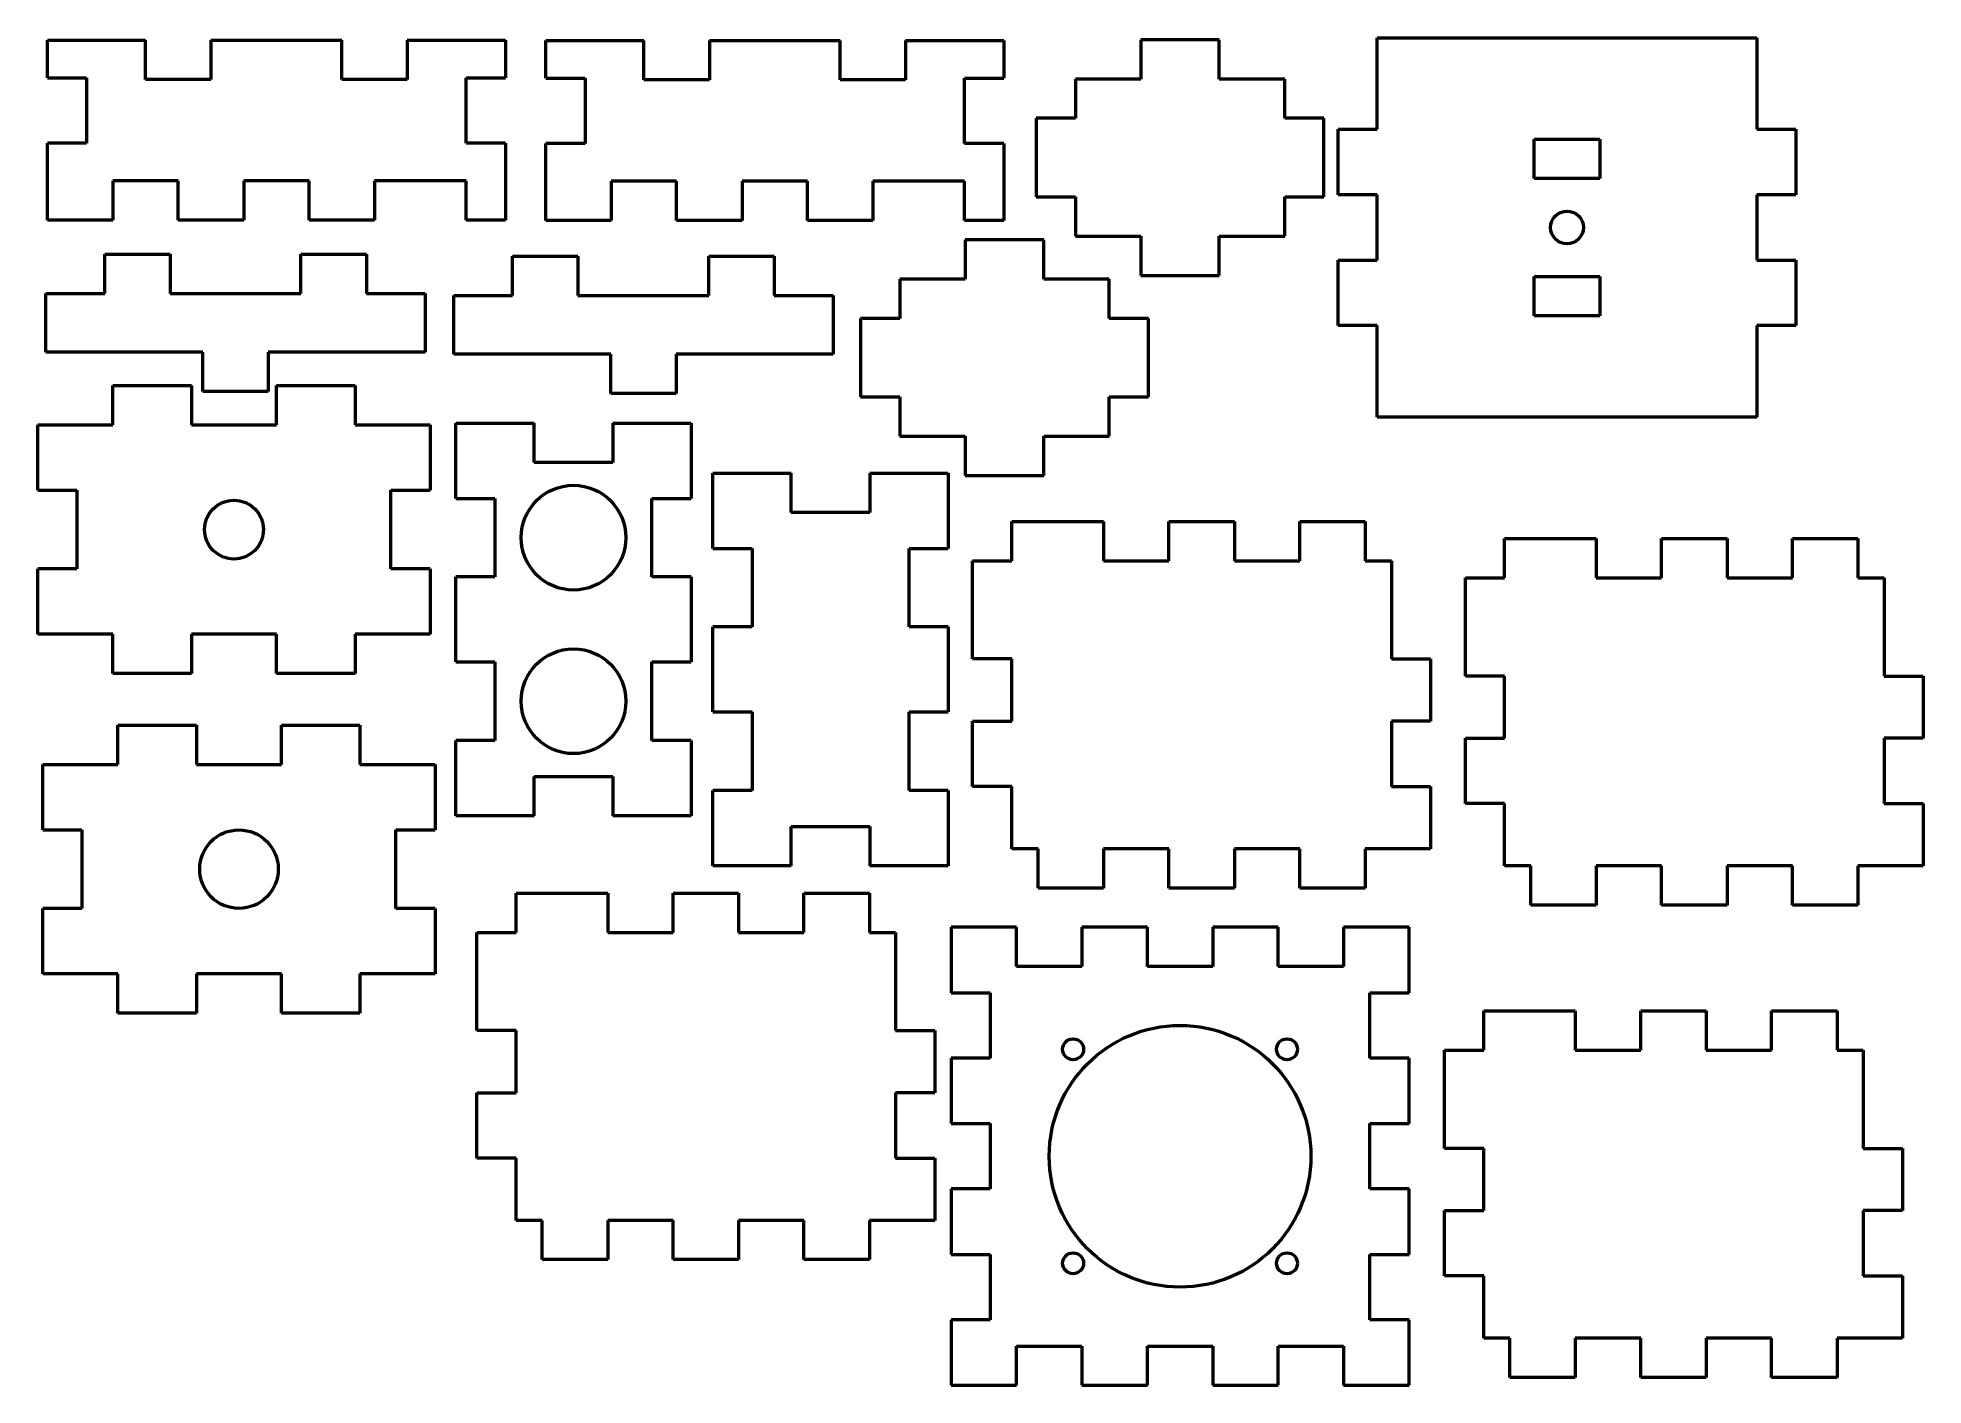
# Model space of a CAD drawing. Header units: millimetres. Extents: x 12 to 300, y 78 to 284.
import ezdxf

# ---------------------------------------------------------------- set-up
doc = ezdxf.new("R2010")
doc.units = ezdxf.units.MM
doc.layers.add('Visible (ISO)', color=7, linetype='Continuous', lineweight=50)

msp = doc.modelspace()

# ---------------------------------------------------------------- linework, layer by layer
at = {"layer": 'Visible (ISO)'}
for p, q in [((13.59, 283.21), (28.59, 283.21)), ((13.59, 277.46), (13.59, 283.21)), ((28.59, 277.21), (28.59, 283.21)), ((38.59, 283.21), (58.59, 283.21)), ((38.59, 283.21), (38.59, 277.21)), ((58.59, 277.21), (58.59, 283.21)), ((68.59, 283.21), (68.59, 277.21)), ((68.59, 283.21), (83.59, 283.21)), ((83.59, 283.21), (83.59, 277.46)), ((89.77, 283.14), (104.77, 283.14)), ((89.77, 277.39), (89.77, 283.14)), ((104.77, 277.14), (104.77, 283.14)), ((114.77, 283.14), (134.77, 283.14)), ((114.77, 283.14), (114.77, 277.14)), ((134.77, 277.14), (134.77, 283.14)), ((144.77, 283.14), (144.77, 277.14)), ((144.77, 283.14), (159.77, 283.14)), ((159.77, 283.14), (159.77, 277.39)), ((180.72, 283.26), (180.72, 277.26)), ((192.72, 283.26), (180.72, 283.26)), ((192.72, 277.26), (192.72, 283.26)), ((216.87, 269.58), (216.87, 283.58)), ((216.87, 283.58), (274.87, 283.58)), ((274.87, 283.58), (274.87, 269.58)), ((13.59, 277.46), (19.59, 277.46)), ((19.59, 277.46), (19.59, 267.46)), ((38.59, 277.21), (28.59, 277.21)), ((68.59, 277.21), (58.59, 277.21)), ((77.59, 267.46), (77.59, 277.46)), ((77.59, 277.46), (83.59, 277.46)), ((89.77, 277.39), (95.77, 277.39)), ((95.77, 277.39), (95.77, 267.39)), ((114.77, 277.14), (104.77, 277.14)), ((144.77, 277.14), (134.77, 277.14)), ((153.77, 267.39), (153.77, 277.39)), ((153.77, 277.39), (159.77, 277.39)), ((170.72, 277.26), (170.72, 271.26)), ((180.72, 277.26), (170.72, 277.26)), ((202.72, 277.26), (192.72, 277.26)), ((202.72, 271.26), (202.72, 277.26)), ((164.72, 271.26), (164.72, 259.26)), ((170.72, 271.26), (164.72, 271.26)), ((208.72, 271.26), (202.72, 271.26)), ((208.72, 259.26), (208.72, 271.26)), ((210.87, 259.58), (210.87, 269.58)), ((210.87, 269.58), (216.87, 269.58)), ((240.87, 268.08), (250.87, 268.08)), ((240.87, 262.08), (240.87, 268.08)), ((250.87, 268.08), (250.87, 262.08)), ((274.87, 269.58), (280.87, 269.58)), ((280.87, 269.58), (280.87, 259.58)), ((19.59, 267.46), (13.59, 267.46)), ((13.59, 255.71), (13.59, 267.46)), ((83.59, 267.46), (77.59, 267.46)), ((83.59, 267.46), (83.59, 255.71)), ((95.77, 267.39), (89.77, 267.39)), ((89.77, 255.64), (89.77, 267.39)), ((159.77, 267.39), (153.77, 267.39)), ((159.77, 267.39), (159.77, 255.64)), ((23.59, 261.71), (23.59, 255.71)), ((33.59, 261.71), (23.59, 261.71)), ((33.59, 255.71), (33.59, 261.71)), ((43.59, 261.71), (43.59, 255.71)), ((53.59, 261.71), (43.59, 261.71)), ((53.59, 255.71), (53.59, 261.71)), ((63.59, 261.71), (63.59, 255.71)), ((77.59, 261.71), (63.59, 261.71)), ((77.59, 255.71), (77.59, 261.71)), ((99.77, 261.64), (99.77, 255.64)), ((109.77, 261.64), (99.77, 261.64)), ((109.77, 255.64), (109.77, 261.64)), ((119.77, 261.64), (119.77, 255.64)), ((129.77, 261.64), (119.77, 261.64)), ((129.77, 255.64), (129.77, 261.64)), ((139.77, 261.64), (139.77, 255.64)), ((153.77, 261.64), (139.77, 261.64)), ((153.77, 255.64), (153.77, 261.64)), ((216.87, 259.58), (210.87, 259.58)), ((216.87, 249.58), (216.87, 259.58)), ((250.87, 262.08), (240.87, 262.08)), ((274.87, 259.58), (274.87, 249.58)), ((280.87, 259.58), (274.87, 259.58)), ((164.72, 259.26), (170.72, 259.26)), ((170.72, 259.26), (170.72, 253.26)), ((202.72, 259.26), (208.72, 259.26)), ((202.72, 253.26), (202.72, 259.26)), ((23.59, 255.71), (13.59, 255.71)), ((43.59, 255.71), (33.59, 255.71)), ((63.59, 255.71), (53.59, 255.71)), ((83.59, 255.71), (77.59, 255.71)), ((99.77, 255.64), (89.77, 255.64)), ((119.77, 255.64), (109.77, 255.64)), ((139.77, 255.64), (129.77, 255.64)), ((159.77, 255.64), (153.77, 255.64)), ((153.88, 252.67), (153.88, 246.67)), ((165.88, 252.67), (153.88, 252.67)), ((165.88, 246.67), (165.88, 252.67)), ((170.72, 253.26), (180.72, 253.26)), ((180.72, 253.26), (180.72, 247.26)), ((192.72, 253.26), (202.72, 253.26)), ((192.72, 247.26), (192.72, 253.26)), ((22.35, 250.51), (32.35, 250.51)), ((22.35, 244.51), (22.35, 250.51)), ((32.35, 250.51), (32.35, 244.51)), ((52.35, 244.51), (52.35, 250.51)), ((52.35, 250.51), (62.35, 250.51)), ((62.35, 250.51), (62.35, 244.51)), ((84.69, 250.2), (94.69, 250.2)), ((84.69, 244.2), (84.69, 250.2)), ((94.69, 250.2), (94.69, 244.2)), ((114.69, 244.2), (114.69, 250.2)), ((114.69, 250.2), (124.69, 250.2)), ((124.69, 250.2), (124.69, 244.2)), ((210.87, 239.58), (210.87, 249.58)), ((210.87, 249.58), (216.87, 249.58)), ((274.87, 249.58), (280.87, 249.58)), ((280.87, 249.58), (280.87, 239.58)), ((143.88, 246.67), (143.88, 240.67)), ((153.88, 246.67), (143.88, 246.67)), ((175.88, 246.67), (165.88, 246.67)), ((175.88, 240.67), (175.88, 246.67)), ((180.72, 247.26), (192.72, 247.26)), ((240.87, 241.08), (240.87, 247.08)), ((240.87, 247.08), (250.87, 247.08)), ((250.87, 247.08), (250.87, 241.08)), ((13.35, 244.51), (22.35, 244.51)), ((13.35, 235.51), (13.35, 244.51)), ((32.35, 244.51), (52.35, 244.51)), ((62.35, 244.51), (71.35, 244.51)), ((71.35, 244.51), (71.35, 235.51)), ((75.69, 244.2), (84.69, 244.2)), ((75.69, 235.2), (75.69, 244.2)), ((94.69, 244.2), (114.69, 244.2)), ((124.69, 244.2), (133.69, 244.2)), ((133.69, 244.2), (133.69, 235.2)), ((137.88, 240.67), (137.88, 228.67)), ((143.88, 240.67), (137.88, 240.67)), ((181.88, 240.67), (175.88, 240.67)), ((181.88, 228.67), (181.88, 240.67)), ((216.87, 239.58), (210.87, 239.58)), ((216.87, 225.58), (216.87, 239.58)), ((250.87, 241.08), (240.87, 241.08)), ((274.87, 239.58), (274.87, 225.58)), ((280.87, 239.58), (274.87, 239.58)), ((37.35, 235.51), (13.35, 235.51)), ((37.35, 229.51), (37.35, 235.51)), ((71.35, 235.51), (47.35, 235.51)), ((47.35, 235.51), (47.35, 229.51)), ((99.69, 235.2), (75.69, 235.2)), ((99.69, 229.2), (99.69, 235.2)), ((133.69, 235.2), (109.69, 235.2)), ((109.69, 235.2), (109.69, 229.2)), ((23.61, 230.41), (35.61, 230.41)), ((23.61, 224.41), (23.61, 230.41)), ((35.61, 230.41), (35.61, 224.41)), ((47.35, 229.51), (37.35, 229.51)), ((48.61, 230.41), (60.61, 230.41)), ((48.61, 224.41), (48.61, 230.41)), ((60.61, 230.41), (60.61, 224.41)), ((109.69, 229.2), (99.69, 229.2)), ((137.88, 228.67), (143.88, 228.67)), ((143.88, 228.67), (143.88, 222.67)), ((175.88, 228.67), (181.88, 228.67)), ((175.88, 222.67), (175.88, 228.67)), ((274.87, 225.58), (216.87, 225.58)), ((12.11, 224.41), (23.61, 224.41)), ((12.11, 214.41), (12.11, 224.41)), ((35.61, 224.41), (48.61, 224.41)), ((60.61, 224.41), (72.11, 224.41)), ((72.11, 224.41), (72.11, 214.41)), ((76, 224.67), (88, 224.67)), ((76, 213.17), (76, 224.67)), ((88, 218.67), (88, 224.67)), ((100, 224.67), (100, 218.67)), ((100, 224.67), (112, 224.67)), ((112, 224.67), (112, 213.17)), ((143.88, 222.67), (153.88, 222.67)), ((153.88, 222.67), (153.88, 216.67)), ((165.88, 222.67), (175.88, 222.67)), ((165.88, 216.67), (165.88, 222.67)), ((100, 218.67), (88, 218.67)), ((115.3, 217.04), (127.3, 217.04)), ((115.3, 205.54), (115.3, 217.04)), ((127.3, 211.04), (127.3, 217.04)), ((139.3, 217.04), (139.3, 211.04)), ((139.3, 217.04), (151.3, 217.04)), ((151.3, 217.04), (151.3, 205.54)), ((153.88, 216.67), (165.88, 216.67)), ((12.11, 214.41), (18.11, 214.41)), ((18.11, 214.41), (18.11, 202.41)), ((66.11, 202.41), (66.11, 214.41)), ((66.11, 214.41), (72.11, 214.41)), ((76, 213.17), (82, 213.17)), ((82, 213.17), (82, 201.17)), ((106, 201.17), (106, 213.17)), ((106, 213.17), (112, 213.17)), ((139.3, 211.04), (127.3, 211.04)), ((161.02, 203.63), (161.02, 209.63)), ((161.02, 209.63), (175.02, 209.63)), ((175.02, 209.63), (175.02, 203.63)), ((185.02, 203.63), (185.02, 209.63)), ((185.02, 209.63), (195.02, 209.63)), ((195.02, 209.63), (195.02, 203.63)), ((205.02, 203.63), (205.02, 209.63)), ((205.02, 209.63), (215.02, 209.63)), ((215.02, 209.63), (215.02, 203.63)), ((115.3, 205.54), (121.3, 205.54)), ((121.3, 205.54), (121.3, 193.54)), ((145.3, 193.54), (145.3, 205.54)), ((145.3, 205.54), (151.3, 205.54)), ((236.33, 201.03), (236.33, 207.03)), ((236.33, 207.03), (250.33, 207.03)), ((250.33, 207.03), (250.33, 201.03)), ((260.33, 201.03), (260.33, 207.03)), ((260.33, 207.03), (270.33, 207.03)), ((270.33, 207.03), (270.33, 201.03)), ((280.33, 201.03), (280.33, 207.03)), ((280.33, 207.03), (290.33, 207.03)), ((290.33, 207.03), (290.33, 201.03)), ((18.11, 202.41), (12.11, 202.41)), ((12.11, 192.41), (12.11, 202.41)), ((72.11, 202.41), (66.11, 202.41)), ((72.11, 202.41), (72.11, 192.41)), ((155.02, 203.63), (161.02, 203.63)), ((155.02, 188.63), (155.02, 203.63)), ((175.02, 203.63), (185.02, 203.63)), ((195.02, 203.63), (205.02, 203.63)), ((215.02, 203.63), (219.02, 203.63)), ((219.02, 203.63), (219.02, 188.63)), ((82, 201.17), (76, 201.17)), ((76, 188.17), (76, 201.17)), ((112, 201.17), (106, 201.17)), ((112, 201.17), (112, 188.17)), ((230.33, 201.03), (236.33, 201.03)), ((230.33, 186.03), (230.33, 201.03)), ((250.33, 201.03), (260.33, 201.03)), ((270.33, 201.03), (280.33, 201.03)), ((290.33, 201.03), (294.33, 201.03)), ((294.33, 201.03), (294.33, 186.03)), ((121.3, 193.54), (115.3, 193.54)), ((115.3, 180.54), (115.3, 193.54)), ((151.3, 193.54), (145.3, 193.54)), ((151.3, 193.54), (151.3, 180.54)), ((23.61, 192.41), (12.11, 192.41)), ((23.61, 186.41), (23.61, 192.41)), ((35.61, 192.41), (35.61, 186.41)), ((48.61, 192.41), (35.61, 192.41)), ((48.61, 186.41), (48.61, 192.41)), ((60.61, 192.41), (60.61, 186.41)), ((72.11, 192.41), (60.61, 192.41)), ((76, 188.17), (82, 188.17)), ((82, 188.17), (82, 176.17)), ((106, 176.17), (106, 188.17)), ((106, 188.17), (112, 188.17)), ((161.02, 188.63), (155.02, 188.63)), ((161.02, 179.13), (161.02, 188.63)), ((219.02, 188.63), (225.02, 188.63)), ((225.02, 188.63), (225.02, 179.13)), ((35.61, 186.41), (23.61, 186.41)), ((60.61, 186.41), (48.61, 186.41)), ((236.33, 186.03), (230.33, 186.03)), ((236.33, 176.53), (236.33, 186.03)), ((294.33, 186.03), (300.33, 186.03)), ((300.33, 186.03), (300.33, 176.53)), ((115.3, 180.54), (121.3, 180.54)), ((121.3, 180.54), (121.3, 168.54)), ((145.3, 168.54), (145.3, 180.54)), ((145.3, 180.54), (151.3, 180.54)), ((155.02, 169.13), (155.02, 179.13)), ((155.02, 179.13), (161.02, 179.13)), ((219.02, 179.13), (219.02, 169.13)), ((225.02, 179.13), (219.02, 179.13)), ((24.37, 178.51), (36.37, 178.51)), ((24.37, 172.51), (24.37, 178.51)), ((36.37, 178.51), (36.37, 172.51)), ((49.37, 178.51), (61.37, 178.51)), ((49.37, 172.51), (49.37, 178.51)), ((61.37, 178.51), (61.37, 172.51)), ((82, 176.17), (76, 176.17)), ((76, 164.67), (76, 176.17)), ((112, 176.17), (106, 176.17)), ((112, 176.17), (112, 164.67)), ((230.33, 166.53), (230.33, 176.53)), ((230.33, 176.53), (236.33, 176.53)), ((294.33, 176.53), (294.33, 166.53)), ((300.33, 176.53), (294.33, 176.53)), ((12.87, 172.51), (24.37, 172.51)), ((12.87, 162.51), (12.87, 172.51)), ((36.37, 172.51), (49.37, 172.51)), ((61.37, 172.51), (72.87, 172.51)), ((72.87, 172.51), (72.87, 162.51)), ((88, 164.67), (88, 170.67)), ((88, 170.67), (100, 170.67)), ((100, 170.67), (100, 164.67)), ((121.3, 168.54), (115.3, 168.54)), ((115.3, 157.04), (115.3, 168.54)), ((151.3, 168.54), (145.3, 168.54)), ((151.3, 168.54), (151.3, 157.04)), ((161.02, 169.13), (155.02, 169.13)), ((161.02, 159.63), (161.02, 169.13)), ((219.02, 169.13), (225.02, 169.13)), ((225.02, 169.13), (225.02, 159.63)), ((88, 164.67), (76, 164.67)), ((112, 164.67), (100, 164.67)), ((236.33, 166.53), (230.33, 166.53)), ((236.33, 157.03), (236.33, 166.53)), ((294.33, 166.53), (300.33, 166.53)), ((300.33, 166.53), (300.33, 157.03)), ((12.87, 162.51), (18.87, 162.51)), ((18.87, 162.51), (18.87, 150.51)), ((66.87, 150.51), (66.87, 162.51)), ((66.87, 162.51), (72.87, 162.51)), ((127.3, 157.04), (127.3, 163.04)), ((127.3, 163.04), (139.3, 163.04)), ((139.3, 163.04), (139.3, 157.04)), ((165.02, 159.63), (161.02, 159.63)), ((165.02, 153.63), (165.02, 159.63)), ((185.02, 159.63), (175.02, 159.63)), ((175.02, 159.63), (175.02, 153.63)), ((185.02, 153.63), (185.02, 159.63)), ((205.02, 159.63), (195.02, 159.63)), ((195.02, 159.63), (195.02, 153.63)), ((205.02, 153.63), (205.02, 159.63)), ((225.02, 159.63), (215.02, 159.63)), ((215.02, 159.63), (215.02, 153.63)), ((127.3, 157.04), (115.3, 157.04)), ((151.3, 157.04), (139.3, 157.04)), ((240.33, 157.03), (236.33, 157.03)), ((240.33, 151.03), (240.33, 157.03)), ((260.33, 157.03), (250.33, 157.03)), ((250.33, 157.03), (250.33, 151.03)), ((260.33, 151.03), (260.33, 157.03)), ((280.33, 157.03), (270.33, 157.03)), ((270.33, 157.03), (270.33, 151.03)), ((280.33, 151.03), (280.33, 157.03)), ((300.33, 157.03), (290.33, 157.03)), ((290.33, 157.03), (290.33, 151.03)), ((85.23, 146.84), (85.23, 152.84)), ((85.23, 152.84), (99.23, 152.84)), ((99.23, 152.84), (99.23, 146.84)), ((109.23, 146.84), (109.23, 152.84)), ((109.23, 152.84), (119.23, 152.84)), ((119.23, 152.84), (119.23, 146.84)), ((129.23, 146.84), (129.23, 152.84)), ((129.23, 152.84), (139.23, 152.84)), ((139.23, 152.84), (139.23, 146.84)), ((175.02, 153.63), (165.02, 153.63)), ((195.02, 153.63), (185.02, 153.63)), ((215.02, 153.63), (205.02, 153.63)), ((18.87, 150.51), (12.87, 150.51)), ((12.87, 140.51), (12.87, 150.51)), ((72.87, 150.51), (66.87, 150.51)), ((72.87, 150.51), (72.87, 140.51)), ((250.33, 151.03), (240.33, 151.03)), ((270.33, 151.03), (260.33, 151.03)), ((290.33, 151.03), (280.33, 151.03)), ((151.72, 147.63), (151.72, 137.63)), ((161.72, 147.63), (151.72, 147.63)), ((161.72, 141.63), (161.72, 147.63)), ((171.72, 147.63), (171.72, 141.63)), ((181.72, 147.63), (171.72, 147.63)), ((181.72, 141.63), (181.72, 147.63)), ((191.72, 147.63), (191.72, 141.63)), ((201.72, 147.63), (191.72, 147.63)), ((201.72, 141.63), (201.72, 147.63)), ((211.72, 147.63), (211.72, 141.63)), ((221.72, 147.63), (211.72, 147.63)), ((221.72, 137.63), (221.72, 147.63)), ((79.23, 146.84), (85.23, 146.84)), ((79.23, 131.84), (79.23, 146.84)), ((99.23, 146.84), (109.23, 146.84)), ((119.23, 146.84), (129.23, 146.84)), ((139.23, 146.84), (143.23, 146.84)), ((143.23, 146.84), (143.23, 131.84)), ((171.72, 141.63), (161.72, 141.63)), ((191.72, 141.63), (181.72, 141.63)), ((211.72, 141.63), (201.72, 141.63)), ((24.37, 140.51), (12.87, 140.51)), ((24.37, 134.51), (24.37, 140.51)), ((36.37, 140.51), (36.37, 134.51)), ((49.37, 140.51), (36.37, 140.51)), ((49.37, 134.51), (49.37, 140.51)), ((61.37, 140.51), (61.37, 134.51)), ((72.87, 140.51), (61.37, 140.51)), ((151.72, 137.63), (157.72, 137.63)), ((157.72, 137.63), (157.72, 127.63)), ((215.72, 137.63), (221.72, 137.63)), ((215.72, 127.63), (215.72, 137.63)), ((36.37, 134.51), (24.37, 134.51)), ((61.37, 134.51), (49.37, 134.51)), ((233.14, 128.84), (233.14, 134.84)), ((233.14, 134.84), (247.14, 134.84)), ((247.14, 134.84), (247.14, 128.84)), ((257.14, 128.84), (257.14, 134.84)), ((257.14, 134.84), (267.14, 134.84)), ((267.14, 134.84), (267.14, 128.84)), ((277.14, 128.84), (277.14, 134.84)), ((277.14, 134.84), (287.14, 134.84)), ((287.14, 134.84), (287.14, 128.84)), ((85.23, 131.84), (79.23, 131.84)), ((85.23, 122.34), (85.23, 131.84)), ((143.23, 131.84), (149.23, 131.84)), ((149.23, 131.84), (149.23, 122.34)), ((151.72, 127.63), (151.72, 117.63)), ((157.72, 127.63), (151.72, 127.63)), ((221.72, 127.63), (215.72, 127.63)), ((221.72, 117.63), (221.72, 127.63)), ((227.14, 128.84), (233.14, 128.84)), ((227.14, 113.84), (227.14, 128.84)), ((247.14, 128.84), (257.14, 128.84)), ((267.14, 128.84), (277.14, 128.84)), ((287.14, 128.84), (291.14, 128.84)), ((291.14, 128.84), (291.14, 113.84)), ((79.23, 112.34), (79.23, 122.34)), ((79.23, 122.34), (85.23, 122.34)), ((143.23, 122.34), (143.23, 112.34)), ((149.23, 122.34), (143.23, 122.34)), ((151.72, 117.63), (157.72, 117.63)), ((157.72, 117.63), (157.72, 107.63)), ((215.72, 117.63), (221.72, 117.63)), ((215.72, 107.63), (215.72, 117.63)), ((233.14, 113.84), (227.14, 113.84)), ((233.14, 104.34), (233.14, 113.84)), ((291.14, 113.84), (297.14, 113.84)), ((297.14, 113.84), (297.14, 104.34)), ((85.23, 112.34), (79.23, 112.34)), ((85.23, 102.84), (85.23, 112.34)), ((143.23, 112.34), (149.23, 112.34)), ((149.23, 112.34), (149.23, 102.84)), ((151.72, 107.63), (151.72, 97.63)), ((157.72, 107.63), (151.72, 107.63)), ((221.72, 107.63), (215.72, 107.63)), ((221.72, 97.63), (221.72, 107.63)), ((227.14, 94.34), (227.14, 104.34)), ((227.14, 104.34), (233.14, 104.34)), ((291.14, 104.34), (291.14, 94.34)), ((297.14, 104.34), (291.14, 104.34)), ((89.23, 102.84), (85.23, 102.84)), ((89.23, 96.84), (89.23, 102.84)), ((109.23, 102.84), (99.23, 102.84)), ((99.23, 102.84), (99.23, 96.84)), ((109.23, 96.84), (109.23, 102.84)), ((129.23, 102.84), (119.23, 102.84)), ((119.23, 102.84), (119.23, 96.84)), ((129.23, 96.84), (129.23, 102.84)), ((149.23, 102.84), (139.23, 102.84)), ((139.23, 102.84), (139.23, 96.84)), ((99.23, 96.84), (89.23, 96.84)), ((119.23, 96.84), (109.23, 96.84)), ((139.23, 96.84), (129.23, 96.84)), ((151.72, 97.63), (157.72, 97.63)), ((157.72, 97.63), (157.72, 87.63)), ((215.72, 87.63), (215.72, 97.63)), ((215.72, 97.63), (221.72, 97.63)), ((233.14, 94.34), (227.14, 94.34)), ((233.14, 84.84), (233.14, 94.34)), ((291.14, 94.34), (297.14, 94.34)), ((297.14, 94.34), (297.14, 84.84)), ((151.72, 87.63), (151.72, 77.63)), ((157.72, 87.63), (151.72, 87.63)), ((221.72, 87.63), (215.72, 87.63)), ((221.72, 77.63), (221.72, 87.63)), ((161.72, 83.63), (171.72, 83.63)), ((161.72, 77.63), (161.72, 83.63)), ((171.72, 83.63), (171.72, 77.63)), ((181.72, 83.63), (191.72, 83.63)), ((181.72, 77.63), (181.72, 83.63)), ((191.72, 83.63), (191.72, 77.63)), ((201.72, 83.63), (211.72, 83.63)), ((201.72, 77.63), (201.72, 83.63)), ((211.72, 83.63), (211.72, 77.63)), ((237.14, 84.84), (233.14, 84.84)), ((237.14, 78.84), (237.14, 84.84)), ((257.14, 84.84), (247.14, 84.84)), ((247.14, 84.84), (247.14, 78.84)), ((257.14, 78.84), (257.14, 84.84)), ((277.14, 84.84), (267.14, 84.84)), ((267.14, 84.84), (267.14, 78.84)), ((277.14, 78.84), (277.14, 84.84)), ((297.14, 84.84), (287.14, 84.84)), ((287.14, 84.84), (287.14, 78.84)), ((247.14, 78.84), (237.14, 78.84)), ((267.14, 78.84), (257.14, 78.84)), ((287.14, 78.84), (277.14, 78.84)), ((151.72, 77.63), (161.72, 77.63)), ((171.72, 77.63), (181.72, 77.63)), ((191.72, 77.63), (201.72, 77.63)), ((211.72, 77.63), (221.72, 77.63))]:
    msp.add_line(p, q, dxfattribs=at)
for centre, radius in [((245.87, 254.58), 2.5), ((94, 207.17), 8), ((42.11, 208.41), 4.5), ((94, 182.17), 8), ((42.87, 156.51), 6), ((186.72, 112.63), 20), ((170.37, 128.98), 1.6), ((203.07, 128.98), 1.6), ((170.37, 96.28), 1.6), ((203.07, 96.28), 1.6)]:
    msp.add_circle(centre, radius, dxfattribs=at)

doc.saveas('drawing.dxf')
